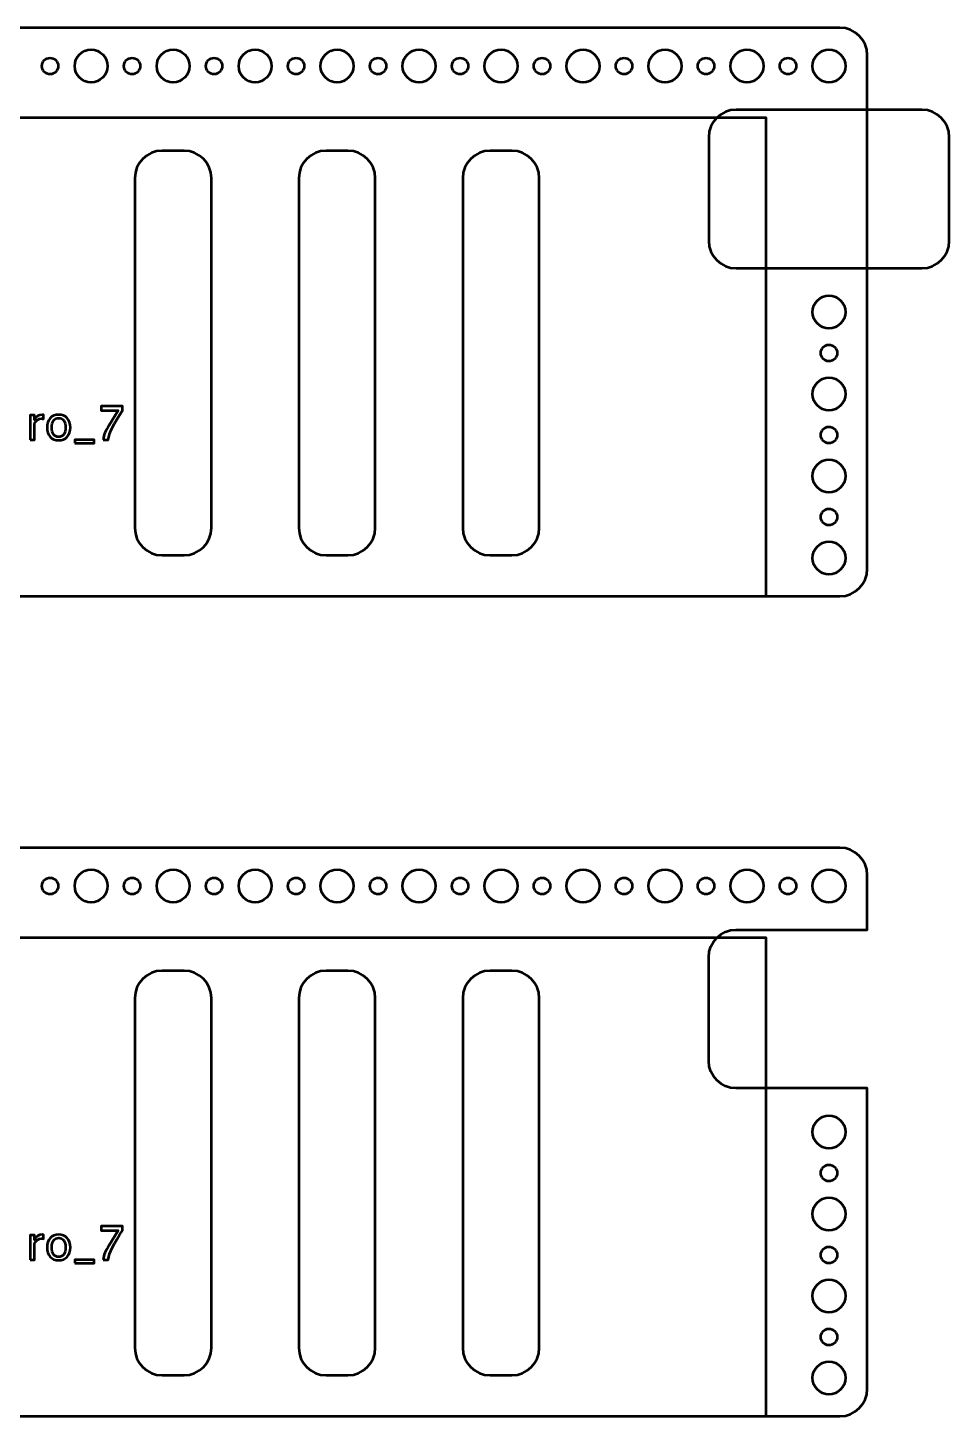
# Model space of a CAD drawing. Header units: centimetres. Extents: x -69 to 69, y -115 to 104.
# Drawn here: x 52.59 to 69.45, y 55.3 to 80.7 of the extents above; entities that cross this region are included whole.
import ezdxf

# ---------------------------------------------------------------- set-up
doc = ezdxf.new("R2010")
doc.units = ezdxf.units.CM
doc.header["$MEASUREMENT"] = 0
doc.layers.add('Layer 1', color=7, linetype='Continuous')

msp = doc.modelspace()

# ---------------------------------------------------------------- linework, layer by layer
at = {"layer": 'Layer 1', "lineweight": 53}
for centre, major_axis in [((53.75001, 79.99999), (0, 0.30001)), ((55.25001, 79.99999), (0, 0.30001)), ((56.75001, 79.99999), (0, 0.30001)), ((58.25001, 79.99999), (0, 0.30001)), ((59.75001, 79.99999), (0, 0.30001)), ((61.25001, 79.99999), (0, 0.30001)), ((62.75001, 79.99999), (0, 0.30001)), ((64.25001, 79.99999), (0, 0.30001)), ((65.75001, 79.99999), (0, 0.30001)), ((67.25001, 79.99999), (0, 0.30001)), ((53, 80), (0, 0.15)), ((54.5, 80), (0, 0.15)), ((56, 80), (0, 0.15)), ((57.5, 80), (0, 0.15)), ((59, 80), (0, 0.15)), ((60.5, 80), (0, 0.15)), ((62, 80), (0, 0.15)), ((63.5, 80), (0, 0.15)), ((65, 80), (0, 0.15)), ((66.5, 80), (0, 0.15)), ((67.25001, 75.49999), (0, 0.30001)), ((67.25, 74.75), (0, 0.15)), ((67.25001, 73.99999), (0, 0.30001)), ((67.25, 73.25), (0, 0.15)), ((67.25001, 72.49999), (0, 0.30001)), ((67.25, 71.75), (0, 0.15)), ((67.25001, 70.99999), (0, 0.30001)), ((53.75001, 64.99999), (0, 0.30001)), ((55.25001, 64.99999), (0, 0.30001)), ((56.75001, 64.99999), (0, 0.30001)), ((58.25001, 64.99999), (0, 0.30001)), ((59.75001, 64.99999), (0, 0.30001)), ((61.25001, 64.99999), (0, 0.30001)), ((62.75001, 64.99999), (0, 0.30001)), ((64.25001, 64.99999), (0, 0.30001)), ((65.75001, 64.99999), (0, 0.30001)), ((67.25001, 64.99999), (0, 0.30001)), ((53, 65), (0, 0.15)), ((54.5, 65), (0, 0.15)), ((56, 65), (0, 0.15)), ((57.5, 65), (0, 0.15)), ((59, 65), (0, 0.15)), ((60.5, 65), (0, 0.15)), ((62, 65), (0, 0.15)), ((63.5, 65), (0, 0.15)), ((65, 65), (0, 0.15)), ((66.5, 65), (0, 0.15)), ((67.25001, 60.49999), (0, 0.30001)), ((67.25, 59.75), (0, 0.15)), ((67.25001, 58.99999), (0, 0.30001)), ((67.25, 58.25), (0, 0.15)), ((67.25001, 57.49999), (0, 0.30001)), ((67.25, 56.75), (0, 0.15)), ((67.25001, 55.99999), (0, 0.30001))]:
    msp.add_ellipse(centre, major_axis=major_axis, ratio=1, dxfattribs=at)
for points, knots in [([(35.05, 70.8), (35.05, 70.8), (35.05, 80.2), (35.05, 80.2), (35.05, 80.2), (35.05, 80.47614), (35.27386, 80.7), (35.55, 80.7), (35.55, 80.7), (35.55, 80.7), (67.45, 80.7), (67.45, 80.7), (67.45, 80.7), (67.72614, 80.7), (67.95, 80.47614), (67.95, 80.2), (67.95, 80.2), (67.95, 80.2), (67.95, 70.8), (67.95, 70.8), (67.95, 70.8), (67.95, 70.52386), (67.72614, 70.3), (67.45, 70.3), (67.45, 70.3), (67.45, 70.3), (35.55, 70.3), (35.55, 70.3), (35.55, 70.3), (35.27386, 70.3), (35.05, 70.52386), (35.05, 70.8)], [0, 0, 0, 0, 0.11111111, 0.11111111, 0.11111111, 0.11111111, 0.22222222, 0.22222222, 0.22222222, 0.22222222, 0.33333333, 0.33333333, 0.33333333, 0.33333333, 0.44444444, 0.44444444, 0.44444444, 0.44444444, 0.55555556, 0.55555556, 0.55555556, 0.55555556, 0.66666667, 0.66666667, 0.66666667, 0.66666667, 0.77777778, 0.77777778, 0.77777778, 0.77777778, 1, 1, 1, 1]), ([(65.05, 76.8), (65.05, 76.8), (65.05, 78.7), (65.05, 78.7), (65.05, 78.7), (65.05, 78.97614), (65.27386, 79.2), (65.55, 79.2), (65.55, 79.2), (65.55, 79.2), (68.95, 79.2), (68.95, 79.2), (68.95, 79.2), (69.22614, 79.2), (69.45, 78.97614), (69.45, 78.7), (69.45, 78.7), (69.45, 78.7), (69.45, 76.8), (69.45, 76.8), (69.45, 76.8), (69.45, 76.52386), (69.22614, 76.3), (68.95, 76.3), (68.95, 76.3), (68.95, 76.3), (65.55, 76.3), (65.55, 76.3), (65.55, 76.3), (65.27386, 76.3), (65.05, 76.52386), (65.05, 76.8)], [0, 0, 0, 0, 0.11111111, 0.11111111, 0.11111111, 0.11111111, 0.22222222, 0.22222222, 0.22222222, 0.22222222, 0.33333333, 0.33333333, 0.33333333, 0.33333333, 0.44444444, 0.44444444, 0.44444444, 0.44444444, 0.55555556, 0.55555556, 0.55555556, 0.55555556, 0.66666667, 0.66666667, 0.66666667, 0.66666667, 0.77777778, 0.77777778, 0.77777778, 0.77777778, 1, 1, 1, 1]), ([(54.55, 71.55), (54.55, 71.55), (54.55, 77.95), (54.55, 77.95), (54.55, 77.95), (54.55, 78.22614), (54.77386, 78.45), (55.05, 78.45), (55.05, 78.45), (55.05, 78.45), (55.45, 78.45), (55.45, 78.45), (55.45, 78.45), (55.72614, 78.45), (55.95, 78.22614), (55.95, 77.95), (55.95, 77.95), (55.95, 77.95), (55.95, 71.55), (55.95, 71.55), (55.95, 71.55), (55.95, 71.27386), (55.72614, 71.05), (55.45, 71.05), (55.45, 71.05), (55.45, 71.05), (55.05, 71.05), (55.05, 71.05), (55.05, 71.05), (54.77386, 71.05), (54.55, 71.27386), (54.55, 71.55)], [0, 0, 0, 0, 0.11111111, 0.11111111, 0.11111111, 0.11111111, 0.22222222, 0.22222222, 0.22222222, 0.22222222, 0.33333333, 0.33333333, 0.33333333, 0.33333333, 0.44444444, 0.44444444, 0.44444444, 0.44444444, 0.55555556, 0.55555556, 0.55555556, 0.55555556, 0.66666667, 0.66666667, 0.66666667, 0.66666667, 0.77777778, 0.77777778, 0.77777778, 0.77777778, 1, 1, 1, 1]), ([(57.55, 71.55), (57.55, 71.55), (57.55, 77.95), (57.55, 77.95), (57.55, 77.95), (57.55, 78.22614), (57.77386, 78.45), (58.05, 78.45), (58.05, 78.45), (58.05, 78.45), (58.45, 78.45), (58.45, 78.45), (58.45, 78.45), (58.72614, 78.45), (58.95, 78.22614), (58.95, 77.95), (58.95, 77.95), (58.95, 77.95), (58.95, 71.55), (58.95, 71.55), (58.95, 71.55), (58.95, 71.27386), (58.72614, 71.05), (58.45, 71.05), (58.45, 71.05), (58.45, 71.05), (58.05, 71.05), (58.05, 71.05), (58.05, 71.05), (57.77386, 71.05), (57.55, 71.27386), (57.55, 71.55)], [0, 0, 0, 0, 0.11111111, 0.11111111, 0.11111111, 0.11111111, 0.22222222, 0.22222222, 0.22222222, 0.22222222, 0.33333333, 0.33333333, 0.33333333, 0.33333333, 0.44444444, 0.44444444, 0.44444444, 0.44444444, 0.55555556, 0.55555556, 0.55555556, 0.55555556, 0.66666667, 0.66666667, 0.66666667, 0.66666667, 0.77777778, 0.77777778, 0.77777778, 0.77777778, 1, 1, 1, 1]), ([(60.55, 71.55), (60.55, 71.55), (60.55, 77.95), (60.55, 77.95), (60.55, 77.95), (60.55, 78.22614), (60.77386, 78.45), (61.05, 78.45), (61.05, 78.45), (61.05, 78.45), (61.45, 78.45), (61.45, 78.45), (61.45, 78.45), (61.72614, 78.45), (61.95, 78.22614), (61.95, 77.95), (61.95, 77.95), (61.95, 77.95), (61.95, 71.55), (61.95, 71.55), (61.95, 71.55), (61.95, 71.27386), (61.72614, 71.05), (61.45, 71.05), (61.45, 71.05), (61.45, 71.05), (61.05, 71.05), (61.05, 71.05), (61.05, 71.05), (60.77386, 71.05), (60.55, 71.27386), (60.55, 71.55)], [0, 0, 0, 0, 0.11111111, 0.11111111, 0.11111111, 0.11111111, 0.22222222, 0.22222222, 0.22222222, 0.22222222, 0.33333333, 0.33333333, 0.33333333, 0.33333333, 0.44444444, 0.44444444, 0.44444444, 0.44444444, 0.55555556, 0.55555556, 0.55555556, 0.55555556, 0.66666667, 0.66666667, 0.66666667, 0.66666667, 0.77777778, 0.77777778, 0.77777778, 0.77777778, 1, 1, 1, 1]), ([(35.05, 61.2), (35.05, 61.2), (35.05, 65.2), (35.05, 65.2), (35.05, 65.2), (35.05, 65.47614), (35.27386, 65.7), (35.55, 65.7), (35.55, 65.7), (35.55, 65.7), (67.45, 65.7), (67.45, 65.7), (67.45, 65.7), (67.72614, 65.7), (67.95, 65.47614), (67.95, 65.2), (67.95, 65.2), (67.95, 65.2), (67.95, 64.2), (67.95, 64.2), (67.95, 64.2), (67.95, 64.2), (65.55, 64.2), (65.55, 64.2), (65.55, 64.2), (65.27386, 64.2), (65.05, 63.97614), (65.05, 63.7), (65.05, 63.7), (65.05, 63.7), (65.05, 61.8), (65.05, 61.8), (65.05, 61.8), (65.05, 61.52386), (65.27386, 61.3), (65.55, 61.3), (65.55, 61.3), (65.55, 61.3), (67.95, 61.3), (67.95, 61.3), (67.95, 61.3), (67.95, 61.3), (67.95, 55.8), (67.95, 55.8), (67.95, 55.8), (67.95, 55.52386), (67.72614, 55.3), (67.45, 55.3), (67.45, 55.3), (67.45, 55.3), (37.90836, 55.3), (37.90836, 55.3), (37.90836, 55.3), (37.93512, 55.36125), (37.95, 55.42888), (37.95, 55.5), (37.95, 55.5), (37.95, 55.5), (37.95, 60.7), (37.95, 60.7), (37.95, 60.7), (37.95, 60.97614), (37.72614, 61.2), (37.45, 61.2), (37.45, 61.2), (37.45, 61.2), (35.05, 61.2), (35.05, 61.2)], [0, 0, 0, 0, 0.05555556, 0.05555556, 0.05555556, 0.05555556, 0.11111111, 0.11111111, 0.11111111, 0.11111111, 0.16666667, 0.16666667, 0.16666667, 0.16666667, 0.22222222, 0.22222222, 0.22222222, 0.22222222, 0.27777778, 0.27777778, 0.27777778, 0.27777778, 0.33333333, 0.33333333, 0.33333333, 0.33333333, 0.38888889, 0.38888889, 0.38888889, 0.38888889, 0.44444444, 0.44444444, 0.44444444, 0.44444444, 0.5, 0.5, 0.5, 0.5, 0.55555556, 0.55555556, 0.55555556, 0.55555556, 0.61111111, 0.61111111, 0.61111111, 0.61111111, 0.66666667, 0.66666667, 0.66666667, 0.66666667, 0.72222222, 0.72222222, 0.72222222, 0.72222222, 0.77777778, 0.77777778, 0.77777778, 0.77777778, 0.83333333, 0.83333333, 0.83333333, 0.83333333, 0.88888889, 0.88888889, 0.88888889, 0.88888889, 1, 1, 1, 1]), ([(54.55, 56.55), (54.55, 56.55), (54.55, 62.95), (54.55, 62.95), (54.55, 62.95), (54.55, 63.22614), (54.77386, 63.45), (55.05, 63.45), (55.05, 63.45), (55.05, 63.45), (55.45, 63.45), (55.45, 63.45), (55.45, 63.45), (55.72614, 63.45), (55.95, 63.22614), (55.95, 62.95), (55.95, 62.95), (55.95, 62.95), (55.95, 56.55), (55.95, 56.55), (55.95, 56.55), (55.95, 56.27386), (55.72614, 56.05), (55.45, 56.05), (55.45, 56.05), (55.45, 56.05), (55.05, 56.05), (55.05, 56.05), (55.05, 56.05), (54.77386, 56.05), (54.55, 56.27386), (54.55, 56.55)], [0, 0, 0, 0, 0.11111111, 0.11111111, 0.11111111, 0.11111111, 0.22222222, 0.22222222, 0.22222222, 0.22222222, 0.33333333, 0.33333333, 0.33333333, 0.33333333, 0.44444444, 0.44444444, 0.44444444, 0.44444444, 0.55555556, 0.55555556, 0.55555556, 0.55555556, 0.66666667, 0.66666667, 0.66666667, 0.66666667, 0.77777778, 0.77777778, 0.77777778, 0.77777778, 1, 1, 1, 1]), ([(57.55, 56.55), (57.55, 56.55), (57.55, 62.95), (57.55, 62.95), (57.55, 62.95), (57.55, 63.22614), (57.77386, 63.45), (58.05, 63.45), (58.05, 63.45), (58.05, 63.45), (58.45, 63.45), (58.45, 63.45), (58.45, 63.45), (58.72614, 63.45), (58.95, 63.22614), (58.95, 62.95), (58.95, 62.95), (58.95, 62.95), (58.95, 56.55), (58.95, 56.55), (58.95, 56.55), (58.95, 56.27386), (58.72614, 56.05), (58.45, 56.05), (58.45, 56.05), (58.45, 56.05), (58.05, 56.05), (58.05, 56.05), (58.05, 56.05), (57.77386, 56.05), (57.55, 56.27386), (57.55, 56.55)], [0, 0, 0, 0, 0.11111111, 0.11111111, 0.11111111, 0.11111111, 0.22222222, 0.22222222, 0.22222222, 0.22222222, 0.33333333, 0.33333333, 0.33333333, 0.33333333, 0.44444444, 0.44444444, 0.44444444, 0.44444444, 0.55555556, 0.55555556, 0.55555556, 0.55555556, 0.66666667, 0.66666667, 0.66666667, 0.66666667, 0.77777778, 0.77777778, 0.77777778, 0.77777778, 1, 1, 1, 1]), ([(60.55, 56.55), (60.55, 56.55), (60.55, 62.95), (60.55, 62.95), (60.55, 62.95), (60.55, 63.22614), (60.77386, 63.45), (61.05, 63.45), (61.05, 63.45), (61.05, 63.45), (61.45, 63.45), (61.45, 63.45), (61.45, 63.45), (61.72614, 63.45), (61.95, 63.22614), (61.95, 62.95), (61.95, 62.95), (61.95, 62.95), (61.95, 56.55), (61.95, 56.55), (61.95, 56.55), (61.95, 56.27386), (61.72614, 56.05), (61.45, 56.05), (61.45, 56.05), (61.45, 56.05), (61.05, 56.05), (61.05, 56.05), (61.05, 56.05), (60.77386, 56.05), (60.55, 56.27386), (60.55, 56.55)], [0, 0, 0, 0, 0.11111111, 0.11111111, 0.11111111, 0.11111111, 0.22222222, 0.22222222, 0.22222222, 0.22222222, 0.33333333, 0.33333333, 0.33333333, 0.33333333, 0.44444444, 0.44444444, 0.44444444, 0.44444444, 0.55555556, 0.55555556, 0.55555556, 0.55555556, 0.66666667, 0.66666667, 0.66666667, 0.66666667, 0.77777778, 0.77777778, 0.77777778, 0.77777778, 1, 1, 1, 1])]:
    msp.add_open_spline(points, degree=3, knots=knots, dxfattribs=at)
at = {"layer": 'Layer 1', "color": 5, "lineweight": 53}
for points, knots in [([(36.9, 79.05), (36.9, 79.05), (66.1, 79.05), (66.1, 79.05), (66.1, 79.05), (66.1, 79.05), (66.1, 70.3), (66.1, 70.3), (66.1, 70.3), (66.1, 70.3), (36.9, 70.3), (36.9, 70.3), (36.9, 70.3), (36.9, 70.3), (36.9, 79.05), (36.9, 79.05)], [0, 0, 0, 0, 0.2, 0.2, 0.2, 0.2, 0.4, 0.4, 0.4, 0.4, 0.6, 0.6, 0.6, 0.6, 1, 1, 1, 1]), ([(53.96819, 73.16378), (53.97609, 73.21148), (53.98752, 73.25282), (54.0022, 73.28753), (54.0022, 73.28753), (54.01687, 73.32225), (54.04298, 73.37009), (54.08023, 73.43076), (54.08023, 73.43076), (54.08023, 73.43076), (54.24674, 73.69972), (54.24674, 73.69972), (54.24674, 73.69972), (54.24674, 73.69972), (53.93263, 73.69972), (53.93263, 73.69972), (53.93263, 73.69972), (53.93263, 73.69972), (53.93263, 73.77592), (53.93263, 73.77592), (53.93263, 73.77592), (53.93263, 73.77592), (54.32549, 73.77592), (54.32549, 73.77592), (54.32549, 73.77592), (54.32549, 73.77592), (54.32549, 73.69972), (54.32549, 73.69972), (54.32549, 73.69972), (54.16871, 73.4683), (54.08094, 73.28965), (54.06217, 73.16378), (54.06217, 73.16378), (54.06217, 73.16378), (53.96819, 73.16378), (53.96819, 73.16378)], [0, 0, 0, 0, 0.1, 0.1, 0.1, 0.1, 0.2, 0.2, 0.2, 0.2, 0.3, 0.3, 0.3, 0.3, 0.4, 0.4, 0.4, 0.4, 0.5, 0.5, 0.5, 0.5, 0.6, 0.6, 0.6, 0.6, 0.7, 0.7, 0.7, 0.7, 0.8, 0.8, 0.8, 0.8, 1, 1, 1, 1]), ([(52.63256, 73.16378), (52.63256, 73.16378), (52.63256, 73.61252), (52.63256, 73.61252), (52.63256, 73.61252), (52.63256, 73.61252), (52.71384, 73.61252), (52.71384, 73.61252), (52.71384, 73.61252), (52.71384, 73.61252), (52.71384, 73.52771), (52.71384, 73.52771), (52.71384, 73.52771), (52.74616, 73.5905), (52.793, 73.62183), (52.85453, 73.62183), (52.85453, 73.62183), (52.86285, 73.62183), (52.8716, 73.62112), (52.88063, 73.61971), (52.88063, 73.61971), (52.88063, 73.61971), (52.88063, 73.54365), (52.88063, 73.54365), (52.88063, 73.54365), (52.86652, 73.54831), (52.85411, 73.55071), (52.84338, 73.55071), (52.84338, 73.55071), (52.79173, 73.55071), (52.74855, 73.52023), (52.71384, 73.45913), (52.71384, 73.45913), (52.71384, 73.45913), (52.71384, 73.16378), (52.71384, 73.16378), (52.71384, 73.16378), (52.71384, 73.16378), (52.63256, 73.16378), (52.63256, 73.16378)], [0, 0, 0, 0, 0.09090909, 0.09090909, 0.09090909, 0.09090909, 0.18181818, 0.18181818, 0.18181818, 0.18181818, 0.27272727, 0.27272727, 0.27272727, 0.27272727, 0.36363636, 0.36363636, 0.36363636, 0.36363636, 0.45454545, 0.45454545, 0.45454545, 0.45454545, 0.54545455, 0.54545455, 0.54545455, 0.54545455, 0.63636364, 0.63636364, 0.63636364, 0.63636364, 0.72727273, 0.72727273, 0.72727273, 0.72727273, 0.81818182, 0.81818182, 0.81818182, 0.81818182, 1, 1, 1, 1]), ([(53.15764, 73.15362), (53.09174, 73.15362), (53.03953, 73.17465), (53.00114, 73.2167), (53.00114, 73.2167), (52.96262, 73.25875), (52.94343, 73.3159), (52.94343, 73.38801), (52.94343, 73.38801), (52.94343, 73.45997), (52.96262, 73.51698), (53.00114, 73.55889), (53.00114, 73.55889), (53.03953, 73.6008), (53.09174, 73.62183), (53.15764, 73.62183), (53.15764, 73.62183), (53.22354, 73.62183), (53.27575, 73.6008), (53.31413, 73.55889), (53.31413, 73.55889), (53.35265, 73.51698), (53.37185, 73.45997), (53.37185, 73.38801), (53.37185, 73.38801), (53.37185, 73.3159), (53.35265, 73.25875), (53.31413, 73.2167), (53.31413, 73.2167), (53.27575, 73.17465), (53.22354, 73.15362), (53.15764, 73.15362)], [0, 0, 0, 0, 0.11111111, 0.11111111, 0.11111111, 0.11111111, 0.22222222, 0.22222222, 0.22222222, 0.22222222, 0.33333333, 0.33333333, 0.33333333, 0.33333333, 0.44444444, 0.44444444, 0.44444444, 0.44444444, 0.55555556, 0.55555556, 0.55555556, 0.55555556, 0.66666667, 0.66666667, 0.66666667, 0.66666667, 0.77777778, 0.77777778, 0.77777778, 0.77777778, 1, 1, 1, 1]), ([(53.1575, 73.21458), (53.19771, 73.21458), (53.22904, 73.22968), (53.25134, 73.26002), (53.25134, 73.26002), (53.27349, 73.29022), (53.28464, 73.33297), (53.28464, 73.38801), (53.28464, 73.38801), (53.28464, 73.4429), (53.27349, 73.48551), (53.25134, 73.51571), (53.25134, 73.51571), (53.22904, 73.54577), (53.19771, 73.56087), (53.1575, 73.56087), (53.1575, 73.56087), (53.11714, 73.56087), (53.08581, 73.54577), (53.0638, 73.51571), (53.0638, 73.51571), (53.04164, 73.48551), (53.03064, 73.4429), (53.03064, 73.38801), (53.03064, 73.38801), (53.03064, 73.33297), (53.04164, 73.29022), (53.0638, 73.26002), (53.0638, 73.26002), (53.08581, 73.22968), (53.11714, 73.21458), (53.1575, 73.21458)], [0, 0, 0, 0, 0.11111111, 0.11111111, 0.11111111, 0.11111111, 0.22222222, 0.22222222, 0.22222222, 0.22222222, 0.33333333, 0.33333333, 0.33333333, 0.33333333, 0.44444444, 0.44444444, 0.44444444, 0.44444444, 0.55555556, 0.55555556, 0.55555556, 0.55555556, 0.66666667, 0.66666667, 0.66666667, 0.66666667, 0.77777778, 0.77777778, 0.77777778, 0.77777778, 1, 1, 1, 1]), ([(53.45341, 73.10282), (53.45341, 73.10282), (53.45341, 73.16378), (53.45341, 73.16378), (53.45341, 73.16378), (53.45341, 73.16378), (53.80562, 73.16378), (53.80562, 73.16378), (53.80562, 73.16378), (53.80562, 73.16378), (53.80562, 73.10282), (53.80562, 73.10282), (53.80562, 73.10282), (53.80562, 73.10282), (53.45341, 73.10282), (53.45341, 73.10282)], [0, 0, 0, 0, 0.2, 0.2, 0.2, 0.2, 0.4, 0.4, 0.4, 0.4, 0.6, 0.6, 0.6, 0.6, 1, 1, 1, 1]), ([(36.9, 64.05), (36.9, 64.05), (66.1, 64.05), (66.1, 64.05), (66.1, 64.05), (66.1, 64.05), (66.1, 55.3), (66.1, 55.3), (66.1, 55.3), (66.1, 55.3), (36.9, 55.3), (36.9, 55.3), (36.9, 55.3), (36.9, 55.3), (36.9, 64.05), (36.9, 64.05)], [0, 0, 0, 0, 0.2, 0.2, 0.2, 0.2, 0.4, 0.4, 0.4, 0.4, 0.6, 0.6, 0.6, 0.6, 1, 1, 1, 1]), ([(53.96819, 58.16378), (53.97609, 58.21148), (53.98752, 58.25282), (54.0022, 58.28753), (54.0022, 58.28753), (54.01687, 58.32225), (54.04298, 58.37009), (54.08023, 58.43076), (54.08023, 58.43076), (54.08023, 58.43076), (54.24674, 58.69972), (54.24674, 58.69972), (54.24674, 58.69972), (54.24674, 58.69972), (53.93263, 58.69972), (53.93263, 58.69972), (53.93263, 58.69972), (53.93263, 58.69972), (53.93263, 58.77592), (53.93263, 58.77592), (53.93263, 58.77592), (53.93263, 58.77592), (54.32549, 58.77592), (54.32549, 58.77592), (54.32549, 58.77592), (54.32549, 58.77592), (54.32549, 58.69972), (54.32549, 58.69972), (54.32549, 58.69972), (54.16871, 58.4683), (54.08094, 58.28965), (54.06217, 58.16378), (54.06217, 58.16378), (54.06217, 58.16378), (53.96819, 58.16378), (53.96819, 58.16378)], [0, 0, 0, 0, 0.1, 0.1, 0.1, 0.1, 0.2, 0.2, 0.2, 0.2, 0.3, 0.3, 0.3, 0.3, 0.4, 0.4, 0.4, 0.4, 0.5, 0.5, 0.5, 0.5, 0.6, 0.6, 0.6, 0.6, 0.7, 0.7, 0.7, 0.7, 0.8, 0.8, 0.8, 0.8, 1, 1, 1, 1]), ([(52.63256, 58.16378), (52.63256, 58.16378), (52.63256, 58.61252), (52.63256, 58.61252), (52.63256, 58.61252), (52.63256, 58.61252), (52.71384, 58.61252), (52.71384, 58.61252), (52.71384, 58.61252), (52.71384, 58.61252), (52.71384, 58.52771), (52.71384, 58.52771), (52.71384, 58.52771), (52.74616, 58.5905), (52.793, 58.62183), (52.85453, 58.62183), (52.85453, 58.62183), (52.86285, 58.62183), (52.8716, 58.62112), (52.88063, 58.61971), (52.88063, 58.61971), (52.88063, 58.61971), (52.88063, 58.54365), (52.88063, 58.54365), (52.88063, 58.54365), (52.86652, 58.54831), (52.85411, 58.55071), (52.84338, 58.55071), (52.84338, 58.55071), (52.79173, 58.55071), (52.74855, 58.52023), (52.71384, 58.45913), (52.71384, 58.45913), (52.71384, 58.45913), (52.71384, 58.16378), (52.71384, 58.16378), (52.71384, 58.16378), (52.71384, 58.16378), (52.63256, 58.16378), (52.63256, 58.16378)], [0, 0, 0, 0, 0.09090909, 0.09090909, 0.09090909, 0.09090909, 0.18181818, 0.18181818, 0.18181818, 0.18181818, 0.27272727, 0.27272727, 0.27272727, 0.27272727, 0.36363636, 0.36363636, 0.36363636, 0.36363636, 0.45454545, 0.45454545, 0.45454545, 0.45454545, 0.54545455, 0.54545455, 0.54545455, 0.54545455, 0.63636364, 0.63636364, 0.63636364, 0.63636364, 0.72727273, 0.72727273, 0.72727273, 0.72727273, 0.81818182, 0.81818182, 0.81818182, 0.81818182, 1, 1, 1, 1]), ([(53.15764, 58.15362), (53.09174, 58.15362), (53.03953, 58.17465), (53.00114, 58.2167), (53.00114, 58.2167), (52.96262, 58.25875), (52.94343, 58.3159), (52.94343, 58.38801), (52.94343, 58.38801), (52.94343, 58.45997), (52.96262, 58.51698), (53.00114, 58.55889), (53.00114, 58.55889), (53.03953, 58.6008), (53.09174, 58.62183), (53.15764, 58.62183), (53.15764, 58.62183), (53.22354, 58.62183), (53.27575, 58.6008), (53.31413, 58.55889), (53.31413, 58.55889), (53.35265, 58.51698), (53.37185, 58.45997), (53.37185, 58.38801), (53.37185, 58.38801), (53.37185, 58.3159), (53.35265, 58.25875), (53.31413, 58.2167), (53.31413, 58.2167), (53.27575, 58.17465), (53.22354, 58.15362), (53.15764, 58.15362)], [0, 0, 0, 0, 0.11111111, 0.11111111, 0.11111111, 0.11111111, 0.22222222, 0.22222222, 0.22222222, 0.22222222, 0.33333333, 0.33333333, 0.33333333, 0.33333333, 0.44444444, 0.44444444, 0.44444444, 0.44444444, 0.55555556, 0.55555556, 0.55555556, 0.55555556, 0.66666667, 0.66666667, 0.66666667, 0.66666667, 0.77777778, 0.77777778, 0.77777778, 0.77777778, 1, 1, 1, 1]), ([(53.1575, 58.21458), (53.19771, 58.21458), (53.22904, 58.22968), (53.25134, 58.26002), (53.25134, 58.26002), (53.27349, 58.29022), (53.28464, 58.33297), (53.28464, 58.38801), (53.28464, 58.38801), (53.28464, 58.4429), (53.27349, 58.48551), (53.25134, 58.51571), (53.25134, 58.51571), (53.22904, 58.54577), (53.19771, 58.56087), (53.1575, 58.56087), (53.1575, 58.56087), (53.11714, 58.56087), (53.08581, 58.54577), (53.0638, 58.51571), (53.0638, 58.51571), (53.04164, 58.48551), (53.03064, 58.4429), (53.03064, 58.38801), (53.03064, 58.38801), (53.03064, 58.33297), (53.04164, 58.29022), (53.0638, 58.26002), (53.0638, 58.26002), (53.08581, 58.22968), (53.11714, 58.21458), (53.1575, 58.21458)], [0, 0, 0, 0, 0.11111111, 0.11111111, 0.11111111, 0.11111111, 0.22222222, 0.22222222, 0.22222222, 0.22222222, 0.33333333, 0.33333333, 0.33333333, 0.33333333, 0.44444444, 0.44444444, 0.44444444, 0.44444444, 0.55555556, 0.55555556, 0.55555556, 0.55555556, 0.66666667, 0.66666667, 0.66666667, 0.66666667, 0.77777778, 0.77777778, 0.77777778, 0.77777778, 1, 1, 1, 1]), ([(53.45341, 58.10282), (53.45341, 58.10282), (53.45341, 58.16378), (53.45341, 58.16378), (53.45341, 58.16378), (53.45341, 58.16378), (53.80562, 58.16378), (53.80562, 58.16378), (53.80562, 58.16378), (53.80562, 58.16378), (53.80562, 58.10282), (53.80562, 58.10282), (53.80562, 58.10282), (53.80562, 58.10282), (53.45341, 58.10282), (53.45341, 58.10282)], [0, 0, 0, 0, 0.2, 0.2, 0.2, 0.2, 0.4, 0.4, 0.4, 0.4, 0.6, 0.6, 0.6, 0.6, 1, 1, 1, 1])]:
    msp.add_open_spline(points, degree=3, knots=knots, dxfattribs=at)

doc.saveas('drawing.dxf')
